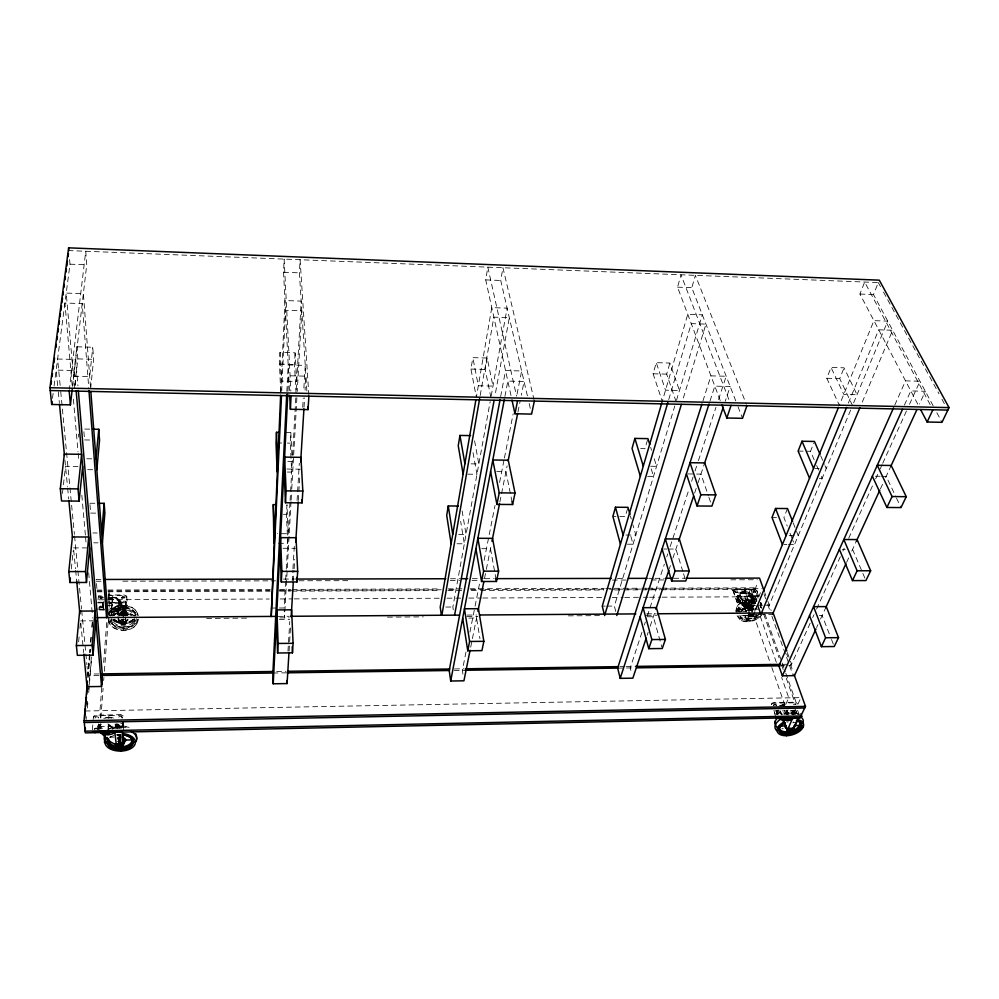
<?xml version="1.0" encoding="UTF-8"?>
<svg xmlns="http://www.w3.org/2000/svg" width="999" height="999" viewBox="0 0 999 999"><rect width="100%" height="100%" fill="white"/><g stroke="black" fill="none" stroke-linecap="round" stroke-linejoin="round"><path stroke-width="0.75" stroke-dasharray="5 3.75" d="M737.712 600.112C737.612 602.497 742.694 600.799 739.435 599.712C735.252 599.125 739.297 604.195 740.534 600.886M734.465 591.957C745.566 595.042 727.697 586.8 737.299 592.607M120.117 727.859L120.017 725.886L119.78 728.496M791.32 714.347L791.932 712.537L792.694 713.835M119.992 741.483L119.93 734.627M120.891 735.676L120.767 740.059M122.84 619.592L123.639 630.132L123.951 622.402L121.616 622.577L120.554 623.851L121.791 625.112L124.088 625.087L125.225 622.814L123.988 621.553L121.691 621.565L120.704 623.9A6.444 4.695 -5.2 0 0 122.278 624.138M123.651 615.746L122.84 605.569L122.565 613.311M125.062 610.277L125.062 610.976M771.478 704.557L771.977 703.209L773.75 702.634L794.505 702.235L797.402 703.496M280.669 391.383L279.495 364.123L280.02 352.372L295.105 352.784L296.715 381.468L281.281 381.094L280.02 352.372M289.46 390.584L283.554 272.252L284.128 259.103L290.859 391.121M280.744 392.894L284.965 300.549L301.186 301.111L296.154 391.458M281.706 391.096L285.452 310.289L301.798 310.826L297.252 391.471M286.863 391.408L288.174 364.96L305.244 365.397L303.746 390.234M758.89 595.966L734.577 596.64L758.89 595.966L756.955 590.509L754.982 589.435L734.864 589.46L732.966 590.247L737.362 602.26L756.143 602.634M287.937 391.308L288.723 375.749L305.931 376.173L305.07 390.147M732.966 590.247L737.137 602.834L758.703 603.184M278.471 543.294L287.712 543.319L286.451 514.335L286.963 504.732L288.236 533.728L277.397 533.678M291.009 458.379L290.259 443.144L290.834 432.567L282.23 432.417M296.054 393.231L294.48 364.51L295.105 352.784M306.868 390.971L299.4 272.852L300.1 259.728L308.803 394.617M285.589 581.505L284.116 607.991L270.891 608.066M285.677 579.944L286.189 570.604M286.276 569.043L289.997 502.06M290.085 500.499L292.52 456.88M292.607 455.332L295.804 397.689M291.046 501.573L284.503 617.869L284.166 609.402M291.134 500.012L291.658 490.709M291.745 489.16L293.581 456.593M293.669 455.044L296.903 397.664M108.229 619.605L108.966 621.253L110.864 621.241L111.438 619.717L112.45 619.967A10.789 6.881 1.9 0 0 122.665 626.111L124.538 626.098A10.789 6.881 1.9 0 0 133.903 619.817L134.79 619.555L135.165 621.053L137.05 621.041L137.999 619.392M134.99 616.121L135.539 614.61L138.099 615.197M134.828 620.204A11.726 7.48 1.9 0 1 124.625 627.035L122.602 627.047A11.726 7.48 1.9 0 1 111.488 620.367L111.401 619.068L111.401 621.54A11.738 7.468 1.9 0 0 122.527 628.221L124.55 628.196A11.738 7.468 1.9 0 0 134.753 621.366L134.79 619.555M123.339 730.606L123.726 722.976L120.692 723.651M287.974 651.086L289.76 621.59M292.195 581.218L292.857 570.354M292.944 568.793L294.455 543.956M297.078 500.474L299.325 463.211M302.709 407.317L303.271 398.002M289.086 650.973L289.56 643.206M289.648 641.658L290.697 624.575M293.369 581.106L294.031 570.242M294.118 568.681L294.693 559.365M298.314 500.374L299.737 477.085M304.021 407.217L304.595 397.914M120.105 741.995L120.554 734.852M120.33 742.332L120.867 733.766M117.208 728.421A8.816 6.818 -9.2 0 0 117.42 727.235L122.74 727.06L123.002 721.64M122.74 727.06L123.027 722.364M126.698 596.153C128.359 612.212 125.125 609.79 111.538 609.465L123.164 610.014L125.787 609.14L126.698 596.153L124.076 594.929L108.292 595.004M118.157 727.497L118.369 725.249M113.973 619.755L119.53 623.813A3.671 2.335 1.9 0 0 122.365 624.575L124.475 624.562A1.449 0.924 1.8 0 0 125.862 623.601L125.512 616.92M108.766 601.922L113.174 605.456L119.543 614.035A3.646 2.335 2 0 0 122.977 615.359L125.075 615.347A1.436 0.924 1.9 0 0 126.448 614.397L125.674 601.223L118.869 601.311L120.192 613.998A3.646 2.335 2 0 0 123.014 614.772L125.112 614.76A1.436 0.924 1.9 0 0 126.486 613.811M118.744 741.483L119.193 734.34M121.791 625.112L120.629 622.852L121.516 622.839L121.878 617.232M122.577 614.21A1.399 0.899 2 0 1 123.114 612.699A1.399 0.899 2 0 1 124.9 613.786A1.399 0.899 2 0 1 122.577 614.21L121.354 611.925L122.415 610.651L124.7 610.639L125.849 613.011L124.788 614.285L122.502 614.298L122.64 612.137L122.952 616.133M123.514 612.125L122.939 625.187L123.002 624.1M123.489 611.763L123.564 610.639L123.651 614.298M122.977 623.726L123.439 616.733M123.988 621.553L123.839 623.601L123.539 619.68M124.788 615.821L124.975 612.974L125.849 613.011L124.7 610.639M116.658 728.533A8.829 6.818 -9.1 0 0 117.133 727.372L117.295 724.874L117.345 726.061M124.088 625.087L125.225 622.814L124.338 622.814L124.7 617.22M124.788 614.285L125.924 611.9L125.037 611.9A1.399 0.899 2 0 1 122.702 612.325A1.399 0.899 2 0 1 123.239 610.826A1.399 0.899 2 0 1 125.025 611.912L124.912 611.675A1.261 0.812 2 0 1 122.815 612.062A1.261 0.812 2 0 1 123.289 610.714A1.261 0.812 2 0 1 124.9 611.688L122.415 611.5M125.125 610.302L125.662 602.11L126.448 614.397M108.641 600.137A8.142 5.869 -5.3 0 1 120.355 604.145L120.479 606.281L125.387 606.256L121.416 605.706M121.978 615.834L122.165 612.986L121.279 613.036L122.415 610.651M121.616 622.577L121.691 621.565M119.343 615.996L120.042 613.423M120.355 604.145L120.205 606.281A8.142 5.869 -5.3 0 1 110.452 611.138M107.979 729.57L108.379 723.9M108.766 718.293L108.966 715.484M108.342 729.145L108.729 723.601M111.576 610.089L112.65 595.591M135.09 615.609L135.015 614.31A11.688 7.48 1.9 0 0 123.976 607.529L121.928 607.542A11.688 7.48 1.9 0 0 111.738 614.46L111.651 615.621A11.701 7.48 1.9 0 1 121.853 608.703L123.901 608.691A11.701 7.48 1.9 0 1 134.952 615.459M98.751 726.56L98.913 729.17A9.878 7.63 -9.2 0 1 98.864 727.821M101.761 687.387L99.975 710.726L100.612 717.944M103.659 662.499L106.98 618.943M108.641 597.165L109.116 590.946L109.191 607.517M99.8 726.535L99.962 728.995A8.816 6.818 -9.2 0 1 99.912 727.809L98.876 727.771A9.878 7.63 -9.2 0 1 100.487 723.838M100.862 717.831L103.084 688.311M103.671 680.544L103.908 677.434M104.383 671.216L108.479 616.833M109.066 609.065L108.604 615.284L111.788 615.109M103.322 606.543L103.222 605.257A9.116 6.568 -5.3 0 1 103.446 604.108M92.47 729.857L92.857 723.613M93.194 719.417L93.631 716.171L95.592 715.209L121.316 714.647C124.838 715.334 124.95 716.907 121.366 715.247L96.528 715.734L93.481 717.232M98.077 599.887L98.464 595.891L101.099 595.029M86.114 719.667L86.376 716.595M87.375 704.807L87.675 701.236M88.674 689.298L91.433 656.668M87.413 708.079L87.937 701.872M88.711 692.582L91.721 656.93M89.498 654.258L87.787 674.088L98.714 673.938M89.623 652.734L89.885 649.687M90.534 642.057L91.196 634.427M91.846 626.798L92.632 617.657M87.8 677.297L90.197 649.338M90.809 642.107L91.209 637.524M92.058 627.609L92.645 620.754M88.099 677.497L90.097 654.07M90.222 652.659L90.497 649.462M125.699 601.273L125.075 611.263L125.862 623.601M78.634 641.857L79.196 635.876M79.895 628.396L80.444 622.402M71.304 568.955L73.164 550.886M90.634 388.686L93.631 359.315L92.757 347.24L76.861 346.803L73.427 376.186L89.698 376.561L92.757 347.24M62.425 493.444L65.534 466.321L77.997 466.471M74.838 385.227L77.86 358.903L76.861 346.803M72.577 386.388L86.726 264.81L85.739 251.261L69.356 389.41M138.174 619.168C137.313 633.978 110.065 633.928 108.229 619.83M52.472 398.314L53.284 392.145M54.083 385.976L69.992 264.186L69.493 258.142M751.673 602.921L751.797 602.047C750.811 593.618 756.093 608.354 752.884 605.194A12.75 7.742 -17.2 0 0 739.884 611.425M108.629 717.794L110.789 717.282L114.011 718.194M118.931 727.422L119.068 724.612M116.296 723.85L116.159 724.812A8.029 6.194 -9.1 0 1 114.286 727.809M117.12 724.075L116.958 725.137A8.841 6.818 -9.1 0 1 114.91 728.433M117.432 724.2A4.096 2.398 0.5 0 1 119.118 726.136L97.927 726.573L98.214 724.562M491.158 396.116L507.13 308.142L491.77 307.617L476.348 397.227L470.941 369.068L472.839 357.654L487.187 358.042L492.969 386.101L478.321 385.764L472.839 357.654M510.988 395.504L485.714 279.895L487.824 267.145L516.558 396.153M112.338 597.589L111.538 612.474A9.853 7.105 -5.3 0 1 109.84 612.35M480.194 395.504L493.856 317.145L509.328 317.645L494.942 395.854M490.896 397.54L485.189 369.443L487.187 358.042M527.397 395.879L500.736 280.469L502.959 267.744L533.99 399.563M745.217 615.834L747.152 621.79L748.8 614.71M453.271 609.765L452.859 607.005L490.159 401.635M123.214 606.106C127.273 608.204 117.894 608.104 122.253 606.118M500.649 396.578L505.531 370.554L521.653 370.979L516.808 395.417M504.92 396.403L507.842 381.094L524.075 381.493L521.316 395.229M465.996 651.997L462.362 670.329L463.261 676.311M469.93 632.142L474.762 607.704M475.074 606.181L479.607 583.266M484.14 560.364L495.029 505.382M499.575 482.467L504.108 459.552M504.408 458.029L513.186 413.736M470.691 647.215L477.135 615.134M484.503 578.483L486.026 570.854M486.338 569.33L491.371 544.255M499.837 502.135L507.105 465.959M517.944 412.038L520.092 401.348M776.673 705.594C776.822 703.796 773.201 703.608 773.363 705.594M747.015 605.569C745.641 602.035 751.061 606.068 746.553 605.194M749.437 612.025C747.689 617.207 755.044 618.681 752.547 614.822C751.648 616.67 749.213 618.606 749.125 614.472L772.539 614.41M748.064 615.646A3.209 1.948 -17.2 0 0 749.675 616.233L751.96 616.233A5.844 4.021 21.7 0 0 753.234 615.983L749.088 603.871L747.152 603.883L745.716 605.057L746.565 607.255L748.501 607.242L749.937 606.056L748.588 604.283L748.538 605.032M108.729 613.948C112.675 601.835 135.664 602.709 138.137 615.409M756.743 601.66L755.968 600.699L756.792 599.625M756.231 600.012L756.805 601.011M755.719 592.532C755.731 590.122 750.861 591.932 754.008 592.919C758.129 593.518 754.17 588.461 752.909 591.758M753.196 591.083L753.883 592.257L755.943 591.97M740.309 601.46L739.397 600.312L737.487 600.674M734.715 591.258L735.626 592.395L737.524 592.032M676.523 400.249L702.322 314.797L687.762 314.31L662.262 401.336L653.109 373.776L656.243 362.674L669.892 363.049L679.47 390.522L665.534 390.184L656.243 362.674M720.242 400.562L677.534 287.15L681.018 274.787L729.432 401.011M627.572 508.641L625.287 516.495L617.532 516.446M647.502 440.072L645.004 448.688L640.684 448.613M676.111 401.648L666.67 374.126L669.892 363.049M735.764 400.899L691.795 287.687L695.391 275.349L746.353 404.258M668.731 399.6L691.271 323.626L705.943 324.113L682.742 399.937M615.759 611.463L614.373 606.068L674.812 405.919M702.896 401.074L710.938 375.861L726.186 376.248L717.906 401.423M710.014 400.974L714.822 386.138L730.169 386.513L725.237 401.323M641.92 632.404L630.232 667.931L631.73 673.776M644.355 624.999L645.329 622.04M647.277 616.108L664.323 564.285M666.758 556.893L667.732 553.921M670.167 546.528L689.173 488.773M691.608 481.368L693.069 476.935M695.017 471.004L697.939 462.125M698.426 460.639L715.958 407.342M647.177 635.227L648.164 632.267M650.137 626.348L656.393 607.617M669.405 568.606L670.391 565.646M672.864 558.254L678.821 540.409M694.605 493.106L697.564 484.228M698.064 482.742L704.208 464.31M754.033 602.01C756.967 592.969 741.058 586.962 737.362 595.779M127.085 620.391C126.486 624.612 117.395 622.252 119.143 619.892A4.021 2.56 1.9 0 0 122.952 622.19M737.562 597.015L738.024 595.829M738.373 597.327L738.835 596.141M738.011 598.838L737.574 600.124A8.229 5.632 21.3 0 0 740.696 603.995L744.005 606.58M738.835 598.838L738.398 600.112A7.355 5.02 21.3 0 0 741.183 603.583L744.13 606.905M853.621 402.897L887.736 321.129L873.913 320.654L839.347 405.257L826.785 378.271L831.043 367.457L844.055 367.819L857.042 394.717L843.78 394.405L831.043 367.457M917.744 404.133L859.939 294.043L864.659 282.043L930.706 405.631M736.575 611.4L737.187 609.852A13.574 8.267 -17.3 0 1 752.022 601.66L754.245 601.648A13.574 8.267 -17.3 0 1 756.33 601.91M740.197 612.187L740.446 611.575A10.589 6.444 -17.3 0 1 752.022 605.207L754.982 605.169M748.988 610.751C745.654 605.894 748.176 599.363 750.099 610.364M758.066 598.176L754.982 589.435L757.791 582.442M787.499 508.541L783.89 517.494L787.237 526.073M814.185 459.827L810.514 451.273L813.898 442.869M852.522 405.544L839.722 378.609L844.055 367.819M933.153 405.831L873.501 294.555L878.308 282.58L68.869 250.587M750.286 606.368C748.988 602.946 746.715 608.104 747.801 610.614M756.293 599.787L754.919 595.991L750.274 607.33A1.299 0.799 -17.3 0 1 748.713 608.216L746.94 608.229A3.297 2.01 -17.3 0 1 744.617 606.992L749.025 595.242L754.919 595.179L756.493 599.3L752.147 599.8L752.097 597.839M126.461 622.414L127.135 619.605L128.109 619.53A4.958 3.159 1.9 0 1 123.789 622.427M748.663 610.464L754.919 595.179M749.188 611.313L753.408 601.885M662.125 597.19L758.778 596.74L760.426 592.694M757.017 605.369L752.996 615.209A1.311 0.799 -17.2 0 1 751.423 616.096L749.65 616.108A3.309 2.01 -17.2 0 1 748.101 615.796M750.349 616.271A2.897 1.761 -17.2 0 0 753.496 614.547L748.176 614.422M754.932 611.488L753.184 615.759A1.311 0.787 -17.2 0 1 751.61 616.645L749.837 616.658A3.309 2.01 -17.2 0 1 747.776 615.946L747.514 615.459M755.519 610.064L757.267 605.794M760.339 607.529L760.639 606.805A12.7 7.755 -17.3 0 0 760.202 602.759M848.351 403.121L878.708 329.795L892.631 330.244L861.7 403.446M850.636 410.077L769.23 605.169L763.423 605.207M894.767 405.094L905.531 380.869L919.967 381.243L909.053 405.294M904.42 405.094L910.801 390.921L925.349 391.271L919.48 404.008M810.152 623.201L790.896 665.646L778.858 665.821M812.724 617.544L814.01 614.71M816.583 609.053L840.334 556.693M842.906 551.036L844.192 548.214M848.688 538.299L873.089 484.54M875.661 478.871L879.507 470.392M880.156 468.968L882.08 464.722M882.716 463.311L906.48 410.964M775.773 717.257L773.875 710.326L775.162 714.148M776.91 710.564A8.966 6.419 25.8 0 0 777.222 712.961L776.71 714.235M816.608 627.534L817.906 624.712M820.516 619.055L826.248 606.593M846.565 562.462L849.162 556.805M851.772 551.136L857.092 539.572M880.419 488.886L883.016 483.229M885.626 477.572L891.195 465.484M777.809 710.801A8.004 5.732 25.8 0 0 778.096 712.936L777.597 714.21M785.689 704.495L788.773 697.839L781.655 677.472M785.926 714.472L788.311 709.377M793.343 704.345L796.041 704.295M792.232 714.085L794.217 709.877M794.38 710.626L792.407 714.784A8.004 5.732 25.9 0 0 790.221 710.526M792.294 710.252A8.966 6.419 25.8 0 1 793.069 711.413L793.393 713.161A8.966 6.419 25.9 0 1 793.718 714.422M797.851 704.258L800.374 698.938M786.35 714.46A11.801 6.506 -16.4 0 1 790.359 713.736L796.74 713.561L795.404 708.641M792.981 722.901L793.218 722.402A4.808 2.647 -16.4 0 0 793.318 721.902M751.273 603.995L751.772 603.321M98.327 596.89L101.149 595.641M756.006 600.574L756.73 600.174M771.49 704.145L773.501 703.196L794.242 702.796L797.14 704.045M103.446 601.922L102.447 605.357A3.796 2.435 2.6 0 1 103.721 603.346M732.742 590.809L734.64 590.022L754.045 589.959L756.73 591.071M761.413 615.484L756.693 619.305L748.139 621.803M748.538 596.103L749.337 596.316M748.738 604.82A2.885 1.761 -17.3 0 0 745.604 606.555L745.254 607.155A3.197 1.961 -17.3 0 0 747.215 609.04L747.727 609.04A3.197 1.961 -17.3 0 0 751.211 607.117L751.36 606.755A3.197 1.961 -17.3 0 0 749.412 604.857L746.066 606.081L746.815 606.081L749.962 617.132M746.465 605.057L745.716 605.057L746.216 606.231L748.151 606.218L749.587 605.044M749.15 615.059L750.599 613.873M797.077 714.297L799.125 714.16M752.884 605.194L751.285 610.476M746.565 615.596L746.241 615.821A12.7 7.755 -17.3 0 0 752.572 614.323M748.288 605.032L747.227 605.406M108.953 728.858L118.631 725.911L129.108 727.322M779.245 705.818L783.928 704.545M99.987 724.287L99.301 724.575A4.108 2.398 0.8 0 0 97.927 726.573M124.912 623.788L123.926 622.552M103.771 718.393L108.741 717.182L109.116 718.094M107.929 598.126L112.437 597.177M783.79 714.185L790.796 712.562A13.649 7.517 -16.4 0 0 783.828 714.223M125.15 623.813L125 623.863A6.444 4.695 -5.2 0 1 123.389 624.125M747.776 605.444L747.939 605.431A8.904 6.081 21.3 0 0 754.22 599.862L753.958 598.851L737.412 598.938L737.15 597.926A8.904 6.081 21.3 0 1 743.443 592.395A3.372 1.236 89.1 0 1 744.505 591.495L744.879 591.82A6.693 4.558 21.2 0 1 752.447 595.916L752.971 597.414A6.693 4.558 21.2 0 1 748.251 601.598L748.251 601.598A6.693 4.558 21.2 0 1 740.659 597.477L740.346 596.728L739.335 597.077A3.422 2.11 -17.3 0 0 737.399 598.938L737.836 599.937A8.904 6.081 21.3 0 0 747.939 605.444L748.114 605.444M781.181 705.556A9.69 6.943 25.8 0 1 782.667 705.394L783.016 705.381A9.69 6.943 25.8 0 1 784.59 705.494M748.139 601.598L748.351 602.634A3.384 1.249 89 0 1 747.939 605.431L743.293 592.395M743.618 592.395L743.456 592.407A8.904 6.081 21.3 0 1 753.521 597.852L753.958 598.851A3.422 2.098 -17.5 0 0 753.496 597.002L752.771 596.665M111.551 608.291L111.925 612.474A9.853 7.105 -5.3 0 0 121.866 606.356C123.202 601.086 117.383 596.615 112.537 597.302M120.792 734.552L118.481 734.715A13.187 7.642 0.2 0 0 116.221 734.989M121.191 735.676L120.592 735.689A3.434 2.01 0.3 0 1 117.47 734.277M121.229 736.213L120.554 736.226A3.821 2.223 0.3 0 1 117.333 735.014M110.202 737.2L113.961 737.112M793.094 722.652L797.015 722.564M121.129 739.06L120.38 739.085A4.333 2.522 0.3 0 1 117.645 738.411M121.241 740.047L120.305 740.072A5.345 3.109 0.2 0 1 117.67 739.572M773.613 710.888L793.843 710.913A3.671 2.035 -16.6 0 1 794.267 712.712L794.58 713.873M122.702 726.548L118.431 726.635A9.878 7.642 -9.2 0 1 118.194 728.034M790.733 712.624L795.291 712.724L798.975 713.935M796.965 713.086L793.381 713.111A8.966 6.419 25.9 0 0 792.057 710.739M85.24 711.001L800.998 697.614M276.598 671.44L285.964 671.303M454.495 668.943L463.848 668.806M619.892 666.62L624.575 666.558M626.136 666.533L633.94 666.42M782.18 664.335L788.423 664.248M98.851 675.499L87.937 675.649L87.05 666.345M272.889 673.026L286.663 672.827M454.22 670.441L465.134 670.279M617.657 668.119L635.027 667.869M121.853 624.1L124.151 624.088M124.625 611.75L121.354 611.925L122.577 613.186M134.266 615.896A14.111 8.979 1.8 0 0 123.676 612.125L121.204 612.137A14.111 8.979 1.8 0 0 111.089 616.046M124.937 613.199A1.399 0.899 2 0 1 122.615 613.623A1.399 0.899 2 0 1 123.152 612.162A1.399 0.899 2 0 1 124.937 613.249A1.399 0.899 2 0 1 122.615 613.673A1.399 0.899 2 0 1 123.152 612.112A1.399 0.899 2 0 1 124.937 613.199L121.541 613.311A11.738 7.468 1.9 0 0 114.373 615.546M758.166 609.228L752.384 608.953C752.334 605.382 743.443 604.957 745.616 608.99L740.034 609.34L738.273 607.667L736.513 607.729L737.424 612.075M131.019 615.434A11.738 7.468 1.9 0 0 123.589 613.299L121.453 613.361A12.213 7.767 1.8 0 0 113.998 615.684M278.371 616.371L289.298 616.296M467.232 615.072L476.598 615.009M646.728 613.836L656.093 613.773M206.581 618.418L247.128 618.131M279.857 617.906L289.223 617.844M387.437 617.145L423.301 616.883M466.958 616.583L477.872 616.495M568.294 615.859L599.475 615.634M646.253 615.309L657.167 615.234M80.594 620.916L92.845 620.816M279.37 619.467L289.56 619.392M468.843 618.081L476.548 618.019L479.97 638.761M647.477 616.783L653.346 616.733L661.837 647.077M819.342 615.521L822.14 615.509L830.943 638.061M112.325 619.917A14.048 8.991 1.9 0 0 122.815 623.601L125.25 623.588A14.048 8.991 1.9 0 0 135.227 619.755M99.238 599.8L107.143 599.762M108.704 599.75L269.268 599.013M280.182 598.95L292.657 598.901M294.218 598.888L439.198 598.226M446.99 598.189L461.026 598.114M468.818 598.089L481.281 598.026M482.842 598.014L602.884 597.464M612.237 597.414L623.151 597.365M624.712 597.365L641.857 597.277M643.418 597.277L648.089 597.252M649.65 597.252L660.564 597.19M738.036 598.888L738.848 598.876M752.896 597.814A8.242 5.632 21.3 0 0 739.747 593.906A8.242 5.632 21.3 0 0 743.268 603.995A8.242 5.632 21.3 0 0 753.633 599.899C754.133 598.451 751.71 598.339 752.784 599.8A7.355 5.02 21.3 0 1 743.531 603.446A7.355 5.02 21.3 0 1 740.396 594.442A7.355 5.02 21.3 0 1 752.135 597.926M97.777 602.26L103.496 602.235M109.216 602.21L126.361 602.734L109.253 602.822M756.493 599.3L753.171 599.363M97.827 602.872L103.546 602.847M106.194 602.946L120.492 603.259A3.784 2.435 2.2 0 1 122.053 605.257L105.257 605.344M120.404 605.219L121.403 605.756M748.588 604.657L746.415 604.857L748.551 604.32M95.18 609.09L104.395 609.028M445.841 607.055L452.859 607.005M602.272 606.143L605.294 606.118M606.805 606.118L614.373 606.068M757.629 605.244L761.975 605.219M104.271 609.515L98.352 609.315M104.321 610.127L98.414 609.927M97.053 590.072L101.736 590.059M107.979 590.034L270.279 589.485M279.645 589.447L290.572 589.41M292.133 589.41L440.384 588.898M448.189 588.873L462.237 588.836M470.042 588.798L604.245 588.349M605.806 588.349L640.147 588.224M641.708 588.224L646.39 588.199M647.951 588.199L660.426 588.161M661.987 588.149L755.631 587.837L758.778 596.74M97.003 590.983L103.059 590.971M107.954 590.946L269.917 590.384M279.27 590.347L441.233 589.785M449.026 589.747L456.818 589.722M470.829 589.672L483.291 589.635M484.84 589.622L607.879 589.198M609.44 589.185L643.706 589.073M645.254 589.06L649.937 589.048M651.485 589.035L663.948 588.998M665.509 588.985L762.062 588.648M97.203 591.82L101.873 591.808M108.117 591.783L270.217 591.196M279.57 591.158L290.484 591.121M292.045 591.121L440.122 590.584M447.914 590.546L461.938 590.496M471.291 590.471L479.083 590.434M480.644 590.434L603.783 589.984M614.697 589.947L622.489 589.922M624.05 589.909L659.902 589.785M661.463 589.785L754.982 589.435M108.329 595.616L124.113 595.554L126.736 596.765M100.862 579.457L96.179 579.47L96.928 588.598M283.479 579.083L294.405 579.058M450.487 578.746L459.852 578.721M472.34 578.696L483.266 578.671M484.827 578.671L494.193 578.658M617.494 578.396L625.299 578.384M648.713 578.334L653.396 578.321M654.957 578.321L664.323 578.309M673.688 578.284L684.615 578.259M96.316 581.243L100.999 581.243M122.827 581.193L269.368 580.856M270.929 580.856L275.599 580.844M298.988 580.781L350.437 580.669M450.212 580.444L459.565 580.419M472.028 580.394L479.832 580.369M612.337 580.069L626.373 580.044M651.311 579.982L663.786 579.957M730.818 579.807L757.317 579.745M73.476 547.877L86.713 547.902M283.104 548.289L295.379 548.301M481.743 548.676L490.484 548.688L495.904 578.496M663.623 549.025L666.695 549.025M668.244 549.038L675.936 549.05L683.104 572.29M842.307 549.375L845.241 549.375M92.882 532.966L97.265 532.991M458.653 534.378L466.046 534.403L462.062 510.539M625.936 535.027L635.814 535.064L632.916 524.837M789.11 535.651L795.179 535.676M93.694 542.819L98.052 542.832M457.005 543.756L464.348 543.781L460.664 521.403M627.434 544.205L633.054 544.218L630.606 535.464M783.915 544.605L786.937 544.617M788.448 544.617L794.492 544.642L792.819 540.347M90.659 513.086L96.354 513.124M283.429 514.31L286.451 514.335M612.887 516.408L615.983 516.433M772.015 517.42L776.473 517.457M89.848 503.234L95.567 503.284M286.975 469.031L300.224 469.193M496.74 471.603L505.956 471.715L512 501.548M687.849 473.938L700.948 474.1L708.428 495.916M875.436 476.236L880.044 476.298M881.568 476.311L886.175 476.373L895.853 496.728M87.65 469.667L93.769 469.742M287.312 472.04L291.671 472.09L291.084 459.902M467.732 474.175L476.96 474.288L472.627 450.449M647.664 476.311L653.533 476.386L650.386 466.171M819.33 478.346L822.127 478.384L820.291 474.1M86.751 458.766L92.919 458.841M287.862 461.426L292.257 461.488M471.091 463.848L478.833 463.961L474.45 440.134M650.674 466.233L656.58 466.308L653.846 457.567M814.959 468.406L819.18 468.469M89.71 429.145L83.679 429.046L84.366 437.212M84.59 439.935L90.572 440.022M277.447 442.944L281.718 443.007M287.412 443.106L290.259 443.144M798.126 451.073L810.514 451.273M751.91 614.86L749.6 616.008A5.844 4.021 21.7 0 0 751.036 616.233M77.86 358.903L93.631 359.315M279.495 364.123L294.48 364.51M470.941 369.068L485.189 369.443M653.109 373.776L666.67 374.126M826.785 378.271L839.722 378.609M69.992 264.186L86.726 264.81M283.554 272.252L299.4 272.852M485.714 279.895L500.736 280.469M677.534 287.15L691.795 287.687M859.939 294.043L873.501 294.555M102.447 596.615C96.104 596.053 103.958 601.848 102.934 596.865M118.918 623.276L118.132 611.313L119.967 609.115A9.103 6.568 -5.3 0 0 120.417 602.522M749.325 595.204L751.073 596.266A8.229 5.619 21.3 0 1 753.171 602.297M748.413 615.746A2.897 1.761 -17.2 0 0 749.874 616.283L750.873 614.397A1.274 0.774 -17.2 0 0 749.924 615.521A1.274 0.774 -17.2 0 0 751.598 615.671A1.274 0.774 -17.2 0 0 752.172 614.447A9.728 5.932 -17.3 0 1 748.988 615.384M108.441 601.048L113.224 604.757L119.618 613.486M757.03 599.949C748.938 597.215 735.239 601.935 735.926 611.9M119.043 601.261L120.429 602.422M125.899 623.014A1.449 0.924 1.8 0 1 124.513 623.963L122.415 623.975A3.671 2.335 1.9 0 1 118.956 622.664L113.849 618.868M118.219 619.33L119.131 619.667M124.825 623.538L124.95 623.651A11.701 7.48 1.9 0 0 134.116 619.268M107.917 723.938L112.762 728.92M109.615 724.6L114.81 730.681M110.552 616.121L108.666 613.698M110.789 615.609L108.716 612.911M760.888 602.921L761.85 604.894M751.248 605.744L752.484 607.954M776.335 705.531L775.024 704.807L773.825 705.506M878.308 282.58L880.531 286.651M883.491 292.07L938.985 393.806M941.945 399.238L945.641 406.019M749.375 615.197L749.937 616.233M936.837 412.699L941.982 422.315M896.503 498.089L901.011 507.579M752.871 597.727L753.346 598.763M737.087 615.796L740.534 620.329L748.251 621.715A12.75 7.742 -17.2 0 0 761.163 615.559M820.654 455.719L824.375 464.273M824.987 465.709L826.235 468.556M793.93 710.489L794.854 714.435M816.633 465.534L819.692 472.677M852.572 549.388L862.287 572.065M862.899 573.488L865.933 580.569M752.534 613.861L753.034 615.022L751.585 616.208L751.897 617.12M777.06 714.235L776.273 711.912A9.69 6.943 25.8 0 1 776.211 710.626M740.571 596.428L739.859 595.766L738.798 596.565A7.355 5.02 21.3 0 0 738.373 600.024L737.562 600.074A8.229 5.619 21.3 0 1 738.036 596.153L739.61 595.004L741.058 597.652M793.144 522.827L795.966 529.97M796.528 531.393L798.226 535.689M780.169 710.764L780.719 712.137M790.022 533.216L792.257 538.923M831.493 639.472L834.252 646.515M740.771 596.84L741.608 599.075M745.316 609.939L746.166 612.175M738.011 406.705L742.519 418.319M780.469 711.4L781.318 713.698M741.395 598.438L742.22 600.661M744.705 608.354L745.541 610.589M781.143 713.136L781.867 715.034M742.082 600.212L742.869 602.36M744.055 606.643L744.854 608.816M742.806 602.11L744.28 606.043M744.193 605.881L744.705 606.967A3.297 2.01 -17.3 0 0 746.765 607.692L748.526 607.679A1.299 0.799 -17.3 0 0 750.099 606.793M787.337 652.497L789.972 659.815M790.496 661.276L791.545 664.21M764.759 592.682L765.796 595.604M767.894 601.435L771.116 610.451M786.688 653.908L787.749 656.867M790.346 664.11L792.956 671.403M764.085 594.318L765.696 598.826M767.731 604.52L769.854 610.439M771.902 616.171L792.731 674.475M760.776 602.397L761.887 605.569M764.884 614.035L781.643 661.463M782.155 662.936L785.276 671.753M785.788 673.226L797.227 705.581M760.114 603.995L761.65 608.366M763.698 614.185L779.095 657.854M781.655 665.134L783.204 669.492M786.275 678.234L795.504 704.432M797.564 710.252L800.124 717.532M795.241 709.315L796.74 713.561M755.694 603.246L750.611 588.698L747.377 596.79L752.984 612.999M760.276 616.346L776.56 662.911M792.282 713.611L792.319 713.711A11.801 6.506 -16.4 0 1 795.679 714.26M786.775 710.064L788.111 713.91M753.496 614.472L771.315 666.046M771.827 667.519L785.077 705.831M786.513 710.614L788.735 717.032M749.088 603.871L749.437 604.894M748.775 604.42L748.85 604.632A1.261 0.774 -17.3 0 1 746.952 605.656A1.261 0.774 -17.3 0 1 746.977 604.258A1.261 0.774 -17.3 0 1 748.813 604.62M749.188 605.606L751.847 613.336M784.565 710.389L785.426 712.886M748.151 606.218L748.501 607.242M747.152 603.883L747.514 604.907M746.79 606.455L749.013 612.899M708.928 497.365L711.413 504.645M746.216 606.231L746.565 607.255M745.529 609.989L745.204 607.517M738.511 610.889L738.873 611.95A10.577 6.456 -17.3 0 1 738.898 609.64L739.372 608.428A10.577 6.456 -17.3 0 1 750.923 602.047L752.659 602.047A10.577 6.456 -17.3 0 1 756.98 603.246M650.661 447.377L651.573 450.287M683.553 573.751L685.339 579.557M124.962 597.177C122.74 594.105 119.643 599.75 123.976 598.788C127.01 596.353 122.939 599.35 121.666 597.489M125 597.789L122.74 597.102L121.716 598.101M124.376 607.429C118.606 604.795 123.239 611.226 124.338 606.967M103.209 597.877L100.936 597.202L99.9 598.201M99.85 597.577L102.123 598.264L103.159 597.265M102.385 606.942C100.15 603.833 97.003 609.552 101.386 608.566C104.47 606.106 100.325 609.153 99.051 607.255M102.435 607.554L100.15 606.868L99.101 607.879M630.431 516.083L631.268 519.005M793.643 710.801L793.905 711.763A8.017 5.732 25.8 0 1 793.793 713.823M793.081 710.589L793.318 711.463A7.28 5.207 25.8 0 1 792.856 714.173M124.475 615.684A3.184 2.035 2 0 0 126.698 613.873L126.673 613.523A3.184 2.035 2 0 0 123.664 611.675A3.546 2.26 2 0 1 127.01 613.773L127.41 615.609M127.397 615.384C127.348 612.087 119.755 612.287 119.418 615.434A4.008 2.56 1.9 0 1 122.84 613.636M122.827 624.113A3.559 2.26 1.8 0 1 119.455 622.077L119.056 620.229M778.758 710.139L779.407 712.062A8.017 5.732 25.8 0 0 780.931 714.098M740.346 596.728L740.147 595.966A6.693 4.558 21.2 0 1 744.879 591.82M793.656 712.724L793.943 713.935M793.044 713.823L792.257 711.563A8.004 5.732 25.8 0 0 791.558 710.514M529.158 403.471L531.256 412.575M57.667 385.602L56.156 370.08L74.425 370.529L75.749 386.014M58.279 391.808L59.341 402.672M64.923 460.102L67.495 486.488M67.645 488.036L68.706 498.901M73.701 550.124L75.512 568.743M75.662 570.292L76.723 581.156M80.794 623.064L83.666 652.559M60.14 385.402L57.605 359.016L75.712 359.478L77.934 385.814M60.727 391.608L69.805 486.288M69.955 487.837L74.413 534.403M74.563 535.963L81.543 608.915M81.693 610.464L85.714 652.372M85.864 653.92L86.901 664.785M72.153 385.189L64.923 303.034L82.218 303.609L88.724 387.537M73.389 399.138L78.022 451.835M78.159 453.384L78.709 459.59M81.843 495.229L85.402 535.539M85.539 537.087L86.214 544.83M88.674 572.727L92.358 614.585M74.488 388.336L66.221 293.094L83.367 293.669L90.509 387.175M78.446 434.053L78.721 437.15M89.96 504.645L90.547 511.688M103.259 606.505L103.359 607.792M115.122 723.825L115.434 727.959M117.345 726.123L117.432 727.122A8.816 6.818 -9.2 0 0 117.058 724.787M109.216 618.905A14.111 8.979 1.8 0 0 108.903 620.466L109.028 622.027A14.111 8.979 1.8 0 0 122.39 630.044M115.859 724.55L116.096 727.497M111.389 615.459L111.289 614.098A12.163 7.78 1.9 0 1 121.89 606.905L124.013 606.893A12.163 7.78 1.9 0 1 135.502 613.935L135.577 615.297M118.394 726.098L118.431 726.573A9.878 7.63 -9.2 0 0 118.019 723.963M109.515 615.571L109.39 613.998A14.048 8.991 1.9 0 1 121.641 605.681M111.738 614.46L111.826 615.771M123.202 722.964L123.526 727.522M123.064 722.289L123.489 728.283M117.919 615.072L118.319 610.139A8.129 5.869 -5.3 0 0 118.844 602.572L118.232 602.235L118.993 613.448M118.019 616.47L118.406 622.065M97.927 727.609L97.939 727.859A10.677 8.254 -9.1 0 0 98.277 729.27M119.455 622.077L119.43 621.678A3.559 2.26 1.8 0 1 122.527 619.592L123.152 619.592A3.559 2.26 1.8 0 1 126.511 621.628L126.536 622.027A3.559 2.26 1.8 0 1 123.439 624.1M108.204 599.537A9.116 6.568 -5.3 0 1 121.316 604.02L121.354 604.57M127.01 613.773L127.035 614.173A3.546 2.26 2 0 1 126.099 615.571M127.123 619.38L127.148 619.83A4.021 2.56 1.9 0 1 123.651 622.19M125.125 610.826L125.412 615.396M102.447 606.206L102.46 606.455A9.853 7.105 -5.3 0 0 103.384 608.803M134.753 621.366L134.678 620.067A11.738 7.468 1.9 0 0 134.253 618.781M121.316 604.02L121.154 606.405A9.116 6.568 -5.3 0 1 110.24 611.838M290.834 432.567L292.108 458.441M102.435 605.107L102.46 606.455M100.375 724.175L100.387 725.137A8.029 6.194 -9.1 0 0 103.821 729.47M99.588 724.437L99.6 725.499A8.841 6.818 -9.1 0 0 102.198 729.57M97.914 726.323L97.939 727.859M786.75 721.615L787.037 722.102A3.434 1.898 -16.4 0 0 788.186 721.89M100.15 728.883A8.829 6.818 -9.1 0 1 100.512 724.175M116.97 723.838A8.829 6.818 -9.1 0 1 117.283 724.987M99.151 729.195A9.878 7.642 -9.1 0 1 99.55 723.913M99.9 727.597A8.816 6.818 -9.2 0 1 101.336 724.138M121.216 734.352A1.511 0.887 0.3 0 1 120.055 734.29M120.217 734.602A3.934 2.298 0.3 0 1 118.044 734.29A5.345 3.109 0.2 0 0 117.283 734.477M120.167 735.289A3.934 2.298 0.3 0 1 117.12 734.577M105.657 717.931A8.841 6.818 -9.1 0 1 113.299 718.306M113.274 728.621A8.029 6.194 -9.1 0 1 112.1 729.295M107.243 717.944A8.029 6.194 -9.1 0 1 111.626 718.156M98.139 725.286A10.677 8.254 -9.1 0 1 98.689 723.875M118.319 728.084A1.299 0.999 -8.8 0 1 119.331 727.697L120.355 727.684A1.299 0.999 -8.7 0 1 121.329 728.021M97.815 729.345A1.299 1.011 -9.8 0 0 96.628 728.171L95.592 728.196A1.299 1.011 -9.8 0 0 94.218 729.245M97.765 729.27A1.299 1.011 -9.8 0 0 96.691 728.783L95.654 728.808A1.299 1.011 -9.8 0 0 94.493 729.332M121.94 718.056A1.286 0.987 -8.3 0 0 121.066 716.433L120.042 716.458A1.286 0.987 -8.3 0 0 118.844 717.981A1.286 0.987 -8.3 0 1 120.092 717.057L121.116 717.045A1.286 0.987 -8.3 0 1 122.328 718.019M95.117 718.119A1.299 0.999 -9.3 0 1 96.478 716.92L97.502 716.895A1.299 0.987 -9.3 0 1 98.676 718.044A1.299 0.987 -9.3 0 0 97.565 717.507L96.528 717.519A1.299 0.987 -9.4 0 0 95.38 718.044M117.32 741.645A3.846 2.223 0.2 0 1 119.655 740.946L120.33 740.933A3.846 2.223 0.2 0 1 120.991 740.983M117.07 737.687A5.357 3.109 0.2 0 1 119.643 737.087L120.579 737.062A5.357 3.109 0.2 0 1 121.503 737.137M117.67 738.561A4.346 2.522 0.2 0 1 119.755 738.074L120.504 738.049A4.346 2.522 0.2 0 1 121.266 738.111M118.531 741.695A3.459 1.998 0.2 0 1 119.68 741.495L120.292 741.483A3.459 1.998 0.2 0 1 120.891 741.533M107.817 729.994A15.172 8.841 0.3 0 1 118.694 725.986M121.354 725.923A15.172 8.841 0.3 0 1 128.883 727.359M112.65 728.683A13.124 7.655 0.3 0 1 118.968 727.185M121.266 727.135A13.124 7.655 0.3 0 1 125.737 727.734M116.846 728.146A12.625 7.355 0.3 0 1 119.006 727.884L121.216 727.834A12.625 7.355 0.3 0 1 123.414 728.009M109.54 737.549A11.651 6.756 0.2 0 1 110.477 736.5M110.427 737.125A13.187 7.642 0.2 0 1 114.086 735.501M117.37 734.852A4.333 2.522 0.3 0 1 118.569 734.315M103.584 607.617A9.116 6.568 -5.3 0 1 103.209 605.357M103.684 608.903A9.103 6.568 -5.3 0 1 103.546 605.494M110.102 608.978A8.142 5.869 -5.2 0 0 120.055 604.033L120.18 602.222A8.142 5.869 -5.2 0 0 108.292 598.164M110.265 608.204A7.405 5.332 -5.2 0 0 119.318 603.708L119.43 602.06A7.405 5.332 -5.2 0 0 108.616 598.376M102.647 604.258A9.853 7.105 -5.3 0 1 103.933 601.91M107.655 599.25A9.853 7.105 -5.3 0 1 112.587 598.214L112.974 598.214A9.853 7.105 -5.3 0 1 122.015 604.158M114.036 615.396A10.789 6.881 1.9 0 1 121.766 612.412L123.651 612.399A10.789 6.881 1.9 0 1 131.743 615.272M113.212 615.396A11.726 7.48 1.9 0 1 121.616 612.15M123.664 612.137A11.726 7.48 1.9 0 1 132.467 615.272M124.838 630.032A14.111 8.979 1.8 0 0 137.088 621.828L137 620.254A14.111 8.979 1.8 0 0 136.501 618.718M111.314 620.229A11.738 7.468 1.9 0 1 111.576 618.943M111.089 619.218A12.213 7.767 1.8 0 0 110.814 620.554L110.914 621.915A12.213 7.767 1.8 0 0 122.477 628.858L124.588 628.833A12.213 7.767 1.8 0 0 135.202 621.728L135.127 620.379A12.213 7.767 1.8 0 0 134.678 619.043M123.589 613.349A12.213 7.767 1.8 0 1 131.319 615.559M137.85 620.292A15.022 9.59 1.9 0 1 125.162 627.384L122.565 627.409A15.022 9.59 1.9 0 1 108.916 620.491M108.541 615.521A15.022 9.59 1.9 0 1 121.304 608.291L123.938 608.279A15.022 9.59 1.9 0 1 137.575 615.334L137.375 613.823A14.048 8.991 1.9 0 0 124.101 605.669M123.376 624.163A3.209 2.035 1.8 0 0 126.161 622.29L126.149 621.927A3.209 2.035 1.8 0 0 123.114 620.092L122.552 620.104A3.209 2.035 1.8 0 0 119.768 621.977L119.793 622.327A3.209 2.035 1.8 0 0 122.827 624.163M133.242 619.368A10.764 6.881 1.9 0 1 124.713 623.351L122.852 623.364A10.764 6.881 1.9 0 1 113.786 619.505M112.562 616.008A10.764 6.881 1.9 0 1 121.94 609.652L123.826 609.64A10.764 6.881 1.9 0 1 134.003 615.871M122.827 623.613A11.701 7.48 1.9 0 1 112.987 619.43M121.104 615.609A3.546 2.26 2 0 1 119.992 614.21L119.967 613.811A3.546 2.26 2 0 1 123.052 611.725M123.539 613.636A4.008 2.56 1.9 0 1 127.185 615.509M133.242 619.243A11.688 7.48 1.9 0 1 124.925 622.439M114.161 619.38A11.688 7.48 1.9 0 0 122.902 622.452L125.012 622.389A12.163 7.78 1.9 0 0 132.355 620.117M122.902 622.414A12.163 7.78 1.9 0 1 113.824 619.218M125.612 619.392A4.958 3.159 1.9 0 1 123.976 619.68L123.114 619.692A4.958 3.159 1.9 0 1 121.428 619.417M118.494 615.746A4.958 3.159 1.9 0 1 122.702 613.374M123.564 613.374A4.958 3.159 1.9 0 1 128.059 615.684M122.303 615.571A3.184 2.035 2 0 1 120.367 613.91L120.342 613.561A3.184 2.035 2 0 1 123.114 611.688M122.927 622.439A4.958 3.159 1.9 0 1 118.232 619.605M752.16 614.397A1.274 0.774 -17.2 0 1 751.673 615.571A1.274 0.774 -17.2 0 1 749.987 615.584A1.274 0.774 -17.2 0 1 750.474 614.41M749.262 596.515A7.355 5.02 21.3 0 1 751.66 603.433M752.085 614.447A1.274 0.774 -17.2 0 1 750.549 615.284A1.274 0.774 -17.2 0 1 749.7 614.46M748.888 604.832A1.274 0.774 -17.3 0 1 747.027 605.856A1.274 0.774 -17.3 0 1 747.052 604.47A1.274 0.774 -17.3 0 1 748.888 604.832A3.197 1.961 -17.3 0 0 745.404 606.793M757.117 614.422A9.74 5.932 -17.3 0 1 748.214 618.106L746.628 618.119A9.74 5.932 -17.3 0 1 741.046 615.496M754.844 605.619A9.74 5.932 -17.3 0 0 753.346 605.431L751.76 605.444A9.74 5.932 -17.3 0 0 741.108 611.313L745.903 611.575A4.483 2.735 -17.3 0 1 750.786 608.891L751.523 608.878A4.483 2.735 -17.3 0 1 754.282 610.539M758.903 613.836A10.589 6.444 -17.3 0 1 748.164 618.968L746.453 618.98A10.589 6.444 -17.3 0 1 740.384 616.133A10.602 6.444 -17.3 0 0 746.815 620.042L748.526 620.029A10.602 6.444 -17.3 0 0 759.277 614.897M753.758 605.194A10.589 6.444 -17.3 0 1 755.381 605.394M746.191 621.728A12.75 7.742 -17.2 0 1 738.174 615.734M760.202 606.618A12.75 7.742 -17.2 0 1 761.4 607.542M759.49 614.198A13.574 8.267 -17.3 0 1 747.09 619.305L744.892 619.33A13.574 8.267 -17.3 0 1 737.125 615.684M761.088 604.195A13.574 8.267 -17.3 0 1 762.025 605.382M750.674 614.435A4.483 2.735 -17.3 0 1 749.163 614.71M750.037 614.397A3.634 2.21 -17.3 0 1 749.425 614.472M747.851 610.776A3.634 2.21 -17.3 0 1 750.749 609.752L751.335 609.752A3.634 2.21 -17.3 0 1 753.421 610.739M758.641 616.458A11.026 6.706 -17.2 0 1 748.563 620.616L746.777 620.629A11.026 6.706 -17.2 0 1 739.847 615.434M741.333 611.7A11.026 6.706 -17.2 0 1 752.572 606.306L754.382 606.293A11.026 6.706 -17.2 0 1 756.068 606.505M741.57 611.45A10.602 6.444 -17.3 0 1 752.384 606.268L754.12 606.256A10.602 6.444 -17.3 0 1 755.744 606.455M739.784 612.025A9.728 5.932 -17.3 0 1 739.809 609.902L740.259 608.791A9.728 5.932 -17.3 0 1 750.886 602.921L752.472 602.909A9.728 5.932 -17.3 0 1 755.306 603.471M753.995 613.798A10.577 6.456 -17.3 0 1 747.09 615.821L744.193 615.834A12.7 7.755 -17.3 0 1 742.257 615.596M745.379 615.834A10.577 6.456 -17.3 0 1 743.768 615.634M750.249 606.605A3.621 2.21 -17.3 0 1 752.459 608.741L752.297 609.153A3.621 2.21 -17.3 0 1 750.724 610.626M746.703 611.126A3.621 2.21 -17.3 0 1 745.541 609.203L745.704 608.791A3.621 2.21 -17.3 0 1 749.662 606.605M752.397 610.501A4.471 2.735 -17.3 0 0 753.171 609.515L753.383 609.003A4.471 2.735 -17.3 0 0 750.649 606.356L749.924 606.368A4.471 2.735 -17.3 0 0 745.042 609.053L744.829 609.565A4.471 2.735 -17.3 0 0 746.278 611.95M736.912 612.412A12.7 7.755 -17.3 0 1 736.4 608.391L736.962 606.942A12.7 7.755 -17.3 0 1 750.836 599.275L752.921 599.263A12.7 7.755 -17.3 0 1 756.618 599.999M738.96 611.925A10.564 6.456 -17.3 0 1 738.536 608.578L739.023 607.367A10.564 6.456 -17.3 0 1 750.561 600.986L752.297 600.986A10.564 6.456 -17.3 0 1 756.618 602.197M738.473 611.763A10.989 6.718 -17.3 0 1 738.024 608.291L738.523 607.03A10.989 6.718 -17.3 0 1 750.524 600.399L752.334 600.387A10.989 6.718 -17.3 0 1 756.83 601.648M749.213 604.82A2.885 1.761 -17.3 0 1 750.973 606.53L750.836 606.855A2.885 1.761 -17.3 0 1 747.702 608.578L747.227 608.578A2.885 1.761 -17.3 0 1 745.466 606.88M753.696 614.31A3.209 1.948 -17.2 0 1 750.199 616.233M778.608 714.123A8.004 5.732 25.8 0 1 778.134 713.036M777.796 714.273A8.966 6.419 25.8 0 1 777.259 713.061M777.484 710.976A8.004 5.732 25.9 0 0 777.559 714.11L776.698 714.173A8.954 6.419 25.9 0 1 776.598 710.626M792.956 710.289A9.69 6.943 25.8 0 1 793.768 711.55L794.267 712.712L776.573 713.074A3.671 2.048 -16.3 0 1 778.696 711.226L779.782 710.863L780.144 711.738A7.28 5.207 25.8 0 0 782.467 714.397M782.841 705.394A3.646 1.424 87 0 1 784.065 704.657L784.04 704.745A8.017 5.732 25.8 0 0 780.719 705.706M782.229 705.506A7.28 5.207 25.8 0 1 784.352 705.094M792.956 712.587A13.649 7.517 -16.4 0 1 798.463 713.91M783.291 728.82A10.452 5.757 -16.4 0 1 781.88 728.483M744.58 589.422L748.938 603.234L744.58 589.422M753.308 596.89L752.946 596.066A7.368 5.02 21.2 0 0 744.617 591.545A7.368 5.02 21.2 0 0 739.41 596.128L739.972 597.789A7.368 5.02 21.2 0 0 748.338 602.335A7.368 5.02 21.2 0 0 753.533 597.714L753.308 596.89M121.965 623.426A1.411 0.899 1.8 0 0 124.301 623.001A1.411 0.899 1.8 0 0 122.502 621.915A1.411 0.899 1.8 0 0 121.965 623.426M122.003 622.827A1.411 0.899 1.8 0 0 124.338 622.414A1.411 0.899 1.8 0 0 122.54 621.316A1.411 0.899 1.8 0 0 122.003 622.827M122.69 612.549A1.399 0.899 2 0 0 125.012 612.137A1.399 0.899 2 0 0 123.227 611.038A1.399 0.899 2 0 0 122.69 612.549M122.802 612.262A1.261 0.812 2 0 0 124.887 611.888A1.261 0.812 2 0 0 123.277 610.913A1.261 0.812 2 0 0 122.802 612.262M747.377 606.88A1.274 0.774 -17.3 0 0 749.238 605.856A1.274 0.774 -17.3 0 0 747.402 605.494A1.274 0.774 -17.3 0 0 747.377 606.88M747.539 607.367A1.274 0.774 -17.3 0 0 749.412 606.343A1.274 0.774 -17.3 0 0 747.577 605.981A1.274 0.774 -17.3 0 0 747.539 607.367"/><path stroke-width="1.5" d="M801.623 716.708L799.625 718.094L778.696 718.543L776.061 717.669M107.867 731.942L108.167 734.715A10.677 8.254 -9.1 0 0 115.097 732.492M122.44 731.93L123.252 745.004A1.561 0.899 0.1 0 1 121.766 745.966M276.336 504.657L273.301 504.632L273.863 543.281M279.358 432.367L276.486 432.317L276.024 442.919L277.123 471.915M280.632 395.292L271.154 616.545M271.266 616.408L281.493 395.754M286.713 394.518L272.889 673.026L273.214 683.791L287.075 683.566L288.986 652.522M273.214 683.791L287.774 394.418M277.597 652.996L278.097 643.468L276.935 609.914L291.608 609.827L293.082 643.306L292.47 652.822L277.597 652.996L276.448 619.48M281.318 581.992L281.88 571.378L280.569 537.649L296.029 537.699L297.69 571.366L297.003 581.955L281.318 581.992L280.032 548.276M285.477 502.734L286.101 490.846L284.628 457.117L300.949 457.342L302.834 491.008L302.073 502.872L285.477 502.734L284.028 468.993M308.903 396.166L308.042 409.615L290.397 409.265L291.096 395.779M291.171 616.808L293.269 582.654M295.741 542.295L298.214 501.923M300.674 461.788L303.933 408.778M118.744 743.081L117.682 745.579A6.981 5.457 -9.1 0 0 119.393 745.828L120.579 745.803A6.981 5.457 -9.1 0 0 122.328 745.466L121.229 743.031L118.744 743.081L117.595 744.355C116.821 747.727 123.227 747.652 122.565 744.243L121.229 743.031M121.341 746.678L122.565 744.243L121.603 744.267M118.856 746.74L118.931 745.566M83.829 654.108L87 686.7L101.536 686.475L102.385 675.449L78.322 390.459M106.806 617.682L107.467 609.015L90.847 391.533M101.998 684.278L102.348 679.607M93.032 655.144L92.158 645.391L95.067 611.013L79.633 611.101L76.374 645.566L77.373 655.332L93.032 655.144L95.904 620.804M101.661 533.004L104.171 503.346L98.439 503.296M85.402 728.059L85.152 731.168L800.886 715.946M102.41 542.844L104.883 513.174L104.171 503.346M793.993 674.313L805.481 706.38L800.124 717.532L85.327 732.879L84.078 720.766L87.475 681.181M84.628 718.194L85.452 708.541M85.639 706.38L86.426 697.152M86.651 694.567L87.475 684.839M86.476 582.467L85.489 571.578L88.711 537.012L72.415 536.95L68.794 571.603L69.918 582.504L86.476 582.467L89.648 547.902M95.991 458.891L98.751 429.295L92.72 429.195M96.828 469.78L99.55 440.172L98.751 429.295M120.929 750.811L120.842 746.865M69.918 582.504L70.38 577.984M79.121 501.111L78.022 488.886L81.618 454.32L64.348 454.083L60.302 488.723L61.563 500.974L79.121 501.111L82.667 466.533M920.628 409.627L927.134 422.015L941.982 422.315L949.05 407.617L879.282 280.157L68.631 247.839L49.95 387.712L51.673 404.483L70.43 404.857L72.215 389.473M51.673 404.483L52.073 401.398M51.061 384.378L51.461 381.306M52.085 376.685L52.485 373.614M53.109 369.006L53.509 365.921M53.921 362.849L54.533 358.241M55.969 347.477L56.381 344.393M56.993 339.785L57.405 336.713M58.017 332.093L58.429 329.021M59.041 324.4L59.453 321.328M60.065 316.72L60.477 313.636M60.877 310.564L61.501 305.956M61.901 302.872L62.525 298.264M62.925 295.192L63.337 292.108M63.948 287.5L64.361 284.428M64.972 279.807L65.385 276.735M65.996 272.115L66.409 269.043M66.821 265.971L67.433 261.351M68.044 256.743L68.456 253.671M458.416 506.043L448.264 505.956L446.715 515.359L451.123 543.743M470.579 435.614L459.952 435.439L458.241 445.766L463.111 474.125M475.911 399.762L440.222 607.08L441.396 615.372M441.858 615.222L479.657 398.576M454.595 615.134L494.093 400.449M500.074 399.637L449.213 670.516L450.699 681.018L463.936 680.806L470.079 650.262M450.699 681.018L504.333 399.463M467.757 650.786L469.617 641.47L464.46 608.778L478.434 608.691L483.866 641.321L481.918 650.624L467.757 650.786L462.687 618.131M481.555 581.505L483.616 571.166L477.884 538.299L492.557 538.349L498.613 571.153L496.441 581.468L481.555 581.505L475.911 548.663M496.915 504.408L499.225 492.857L492.807 459.99L508.266 460.202L515.034 493.007L512.612 504.52L496.915 504.408L490.609 471.528M534.353 401.074L531.605 414.098L514.972 413.761L517.582 400.711M477.897 611.363L483.878 581.543M491.97 541.308L499.537 503.658M508.129 460.901L517.632 413.561M630.019 514.622L627.959 507.33L615.471 507.23L612.887 516.408L620.416 544.18M649.75 444.455L647.926 438.636L634.877 438.411L632.042 448.489L640.334 476.223M661.9 402.609L602.272 606.143L604.283 614.248M604.62 615.596L667.844 402.585M616.795 615.521L681.38 404.395M701.947 404.046L617.657 668.119L620.204 678.358L632.854 678.171L646.191 638.199M620.204 678.358L709.053 403.946M656.068 608.578L668.918 570.092M678.796 540.484L693.618 496.066M704.482 463.499L723.251 407.242M648.763 648.676L651.847 639.572L643.081 607.692L656.393 607.617L665.409 639.435L662.25 648.513L648.763 648.676L640.122 616.833M671.653 581.043L675.062 570.966L665.346 538.923L679.295 538.973L689.298 570.953L685.789 581.006L671.653 581.043L662.075 549.025M697.052 505.981L700.848 494.755L690.022 462.712L704.682 462.912L715.821 494.892L711.912 506.093L697.052 505.981L686.4 473.926M746.927 405.706L742.519 418.319L726.822 418.007L731.093 405.357M792.582 521.403L787.499 508.541L775.549 508.454L772.015 517.42L782.404 544.605M820.029 454.295L814.46 441.458L801.997 441.246L798.126 451.073L809.527 478.234M838.498 407.33L757.629 605.244L760.876 614.497L846.565 407.442M772.539 614.41L859.877 407.754M893.493 407.942L778.858 665.821L782.367 675.824L794.467 675.636L815.958 628.958M782.367 675.824L902.497 409.34M825.723 607.729L845.903 563.873M856.33 541.233L879.769 490.309M890.833 466.258L916.882 409.665M821.39 646.665L825.586 637.762L813.548 606.668L826.248 606.593L838.523 637.637L834.252 646.515L821.39 646.665L809.527 615.596M852.484 580.606L857.117 570.779L843.818 539.522L857.092 539.572L870.653 570.754L865.933 580.569L852.484 580.606L839.385 549.363M886.912 507.467L892.057 496.553L877.284 465.297L891.195 465.484L906.243 496.69L901.011 507.579L886.912 507.467L872.364 476.198M927.134 422.015L932.904 409.752M786.25 725.898L786.051 726.298A3.909 2.148 -16.3 0 0 786.787 727.971M791.97 730.856A1.411 0.762 -16.3 0 1 791.433 730.931L789.535 730.981A3.559 1.948 -16.3 0 1 787.349 730.319L792.407 718.718M787.761 729.62L786.475 735.689L785.651 734.44M791.32 728.571C793.443 729.894 788.96 733.928 788.86 729.445L792.519 728.221C794.854 729.982 791.108 733.328 790.384 730.544M793.593 728.034L798.238 717.844M793.693 728.471L793.868 728.109A3.459 1.886 -16.3 0 0 793.78 727.122M792.894 729.282L790.808 729.32L789.372 730.544A6.356 4.57 26.4 0 0 790.908 730.781L791.907 730.756A6.356 4.57 26.4 0 0 793.256 730.456L792.519 728.221M115.809 731.705L114.873 733.054L116.421 745.316A3.959 2.285 0.2 0 0 119.493 746.016M123.576 743.406L124.638 740.484L125.674 740.059L131.918 739.909L133.317 742.032C138.037 743.169 136.95 735.863 135.702 733.728M105.307 735.227L104.433 742.357L107.055 742.632L108.729 740.434M775.311 721.078C773.351 723.313 778.658 731.493 779.208 726.261M121.965 731.206L93.469 731.817M122.015 731.817L120.305 732.13M121.166 744.193L118.669 744.255M799.887 717.532L801.885 716.57L800.986 713.611M793.968 717.482A9.69 6.943 25.8 0 1 788.211 720.454L787.861 720.466A9.69 6.943 25.8 0 1 780.132 717.781M107.954 734.702L107.742 734.727A10.677 8.254 -9.1 0 1 99.875 731.768M117.595 744.355L118.556 744.33M789.66 729.42L788.86 729.445L789.709 731.63M794.105 725.549L799.337 725.436L801.285 727.359L803.296 727.147L803.146 725.561M84.078 720.766L805.481 706.38M84.266 722.514L804.707 707.991M101.836 673.888L273.476 671.478M287.525 671.278L449.812 669.005M465.409 668.781L618.331 666.645M635.501 666.395L780.619 664.36M101.973 675.449L273.426 673.014M287.45 672.814L449.55 670.504M465.134 670.279L617.882 668.106M636.588 667.844L779.982 665.809M76.374 645.566L92.158 645.391M278.097 643.468L293.082 643.306M469.617 641.47L483.866 641.321M651.847 639.572L665.409 639.435M825.586 637.762L838.523 637.637M97.315 617.619L276.81 616.383M290.859 616.283L459.428 615.122M479.72 614.984L635.801 613.91M657.654 613.761L773.151 612.961L786.812 651.036M103.983 579.457L272.552 579.108M295.966 579.058L445.804 578.758M461.413 578.721L467.657 578.708M495.754 578.646L611.251 578.409M628.421 578.384L647.152 578.346M665.883 578.296L672.127 578.284M686.176 578.259L759.54 578.109L764.235 591.233M68.794 571.603L85.489 571.578M281.88 571.378L297.69 571.366M483.616 571.166L498.613 571.153M675.062 570.966L689.298 570.953M857.117 570.779L870.653 570.754M60.302 488.723L78.022 488.886M286.101 490.846L302.834 491.008M499.225 492.857L515.034 493.007M700.848 494.755L715.821 494.892M892.057 496.553L906.243 496.69M49.95 387.712L949.05 407.617M50.237 390.534L947.864 410.089M95.205 732.667L92.495 731.718M115.759 744.804L110.402 741.733L100.799 732.742A9.878 7.63 -9.2 0 1 99.888 731.668M778.958 717.981L777.447 717.757M781.792 719.055L783.441 720.641L785.863 726.96M115.21 743.518L115.809 744.08A3.959 2.285 0.2 0 0 118.406 745.266M101.91 732.417L102.672 733.154M106.943 737.587L108.604 739.26M103.521 733.753L105.357 735.739M787.087 729.857L785.539 726.048M801.997 441.246L813.548 468.394M786.001 727.172L786.862 729.195A3.559 1.948 -16.3 0 0 788.423 730.294M785.264 725.436L783.728 721.465L780.169 718.693A8.954 6.419 25.9 0 1 779.008 717.707M775.549 508.454L786.063 535.639M721.89 404.92L726.822 418.007M791.42 730.519L791.782 731.58M790.446 728.259L790.808 729.32M786.438 726.935L785.177 725.761L779.682 726.423A10.477 5.744 -16.3 0 0 785.863 731.867L787.549 731.83A10.477 5.744 -16.3 0 0 791.058 731.193M634.877 438.411L643.281 466.133M615.471 507.23L623.101 535.014M511.988 400.075L514.972 413.761M512 501.548L512.612 504.52M495.904 578.496L496.441 581.468M120.092 746.802L120.017 743.418M459.952 435.439L464.897 463.773M448.264 505.956L452.747 534.353M59.49 404.233L64.473 455.444M68.856 500.449L72.49 537.699M76.723 581.156L79.908 613.91M69.168 390.946L70.43 404.857M104.333 739.747L104.196 738.111A16.221 9.428 0.2 0 1 105.382 734.902M76.149 390.659L101.536 686.475M107.63 740.222L107.742 741.495A12.662 7.343 0.2 0 0 119.755 747.876L121.953 747.814A12.662 7.343 0.2 0 0 132.942 740.933L132.867 739.647M68.631 247.839L68.869 250.587M108.679 739.847L108.779 741.021A11.651 6.756 0.2 0 0 119.83 746.89L121.841 746.84A11.651 6.756 0.2 0 0 131.955 740.496L131.88 739.322A11.651 6.756 0.2 0 0 130.694 737.075M88.961 390.646L106.568 617.582M798.613 717.881L793.144 730.044A1.411 0.762 -16.3 0 1 792.906 730.381M793.681 726.773L793.78 728.283M307.842 406.506L308.042 409.615M136.601 739.035L136.501 737.387A16.221 9.428 0.2 0 0 131.456 731.63M301.898 499.812L302.073 502.872M289.698 395.254L290.397 409.265M296.79 577.372L297.003 581.955M292.207 646.74L292.47 652.822M286.963 680.506L287.075 683.566M276.486 432.317L277.61 461.288M273.301 504.632L274.3 533.666M122.427 732.08L123.302 744.305A1.561 0.899 0.1 0 1 122.402 745.179M109.753 733.94A9.878 7.642 -9.1 0 1 104.695 733.691M103.184 733.154A9.878 7.642 -9.1 0 1 100.687 731.48M118.731 743.83A1.523 0.887 0.2 0 1 120.792 743.456A1.523 0.887 0.2 0 1 121.441 744.655M136.214 740.646A16.221 9.428 0.2 0 1 135.352 742.207M122.49 744.929A3.846 2.223 0.2 0 0 123.988 743.268L123.963 742.881A3.846 2.223 0.2 0 0 122.228 741.283M118.094 745.029A3.846 2.223 0.2 0 1 117.557 744.792M124.326 741.545A4.346 2.522 0.2 0 0 124.65 740.696L124.625 740.259A4.346 2.522 0.2 0 0 122.652 738.448M123.976 741.932A4.346 2.522 0.2 0 1 123.514 742.282M123.589 742.644A5.357 3.109 0.2 0 0 125.687 740.321L125.649 739.784A5.357 3.109 0.2 0 0 122.402 737.299M107.28 737.537A15.247 8.829 0.2 0 0 104.945 741.907L105.07 743.456A15.247 8.829 0.2 0 0 119.543 751.086L122.178 751.023A15.247 8.829 0.2 0 0 135.389 742.756L135.302 741.221A15.247 8.829 0.2 0 0 123.539 733.666M131.568 737.212A12.662 7.343 0.2 0 1 132.405 738.398M107.817 740.309A12.675 7.343 0.2 0 0 107.542 741.583L107.642 742.856A12.675 7.343 0.2 0 0 119.68 749.225L121.866 749.175A12.675 7.343 0.2 0 0 132.867 742.282L132.792 741.008A12.675 7.343 0.2 0 0 123.002 734.727M107.979 739.372A13.187 7.642 0.2 0 0 107.005 741.97L107.118 743.306A13.187 7.642 0.2 0 0 119.63 749.912L121.915 749.862A13.187 7.642 0.2 0 0 133.354 742.694L133.267 741.37A13.187 7.642 0.2 0 0 123.089 734.839M122.24 745.079A3.459 1.998 0.2 0 0 123.589 743.581L123.564 743.231A3.459 1.998 0.2 0 0 122.477 742.007M118.282 745.167A3.459 1.998 0.2 0 1 117.395 744.692M792.931 729.42A1.399 0.762 -16.3 0 1 792.682 729.745M791.658 718.868A8.966 6.419 25.8 0 1 790.546 719.405M789.272 719.755A8.966 6.419 25.8 0 1 786.413 719.817M784.914 719.53A8.966 6.419 25.8 0 1 783.441 719.043M782.017 718.368A8.966 6.419 25.8 0 1 780.706 717.519M789.759 729.994A1.374 0.749 -16.3 0 1 790.309 728.833A1.374 0.749 -16.3 0 1 792.107 728.795M788.511 717.906A3.671 1.436 86.8 0 1 788.036 720.454M801.697 717.794A14.585 8.017 -16.4 0 1 802.996 723.139M776.685 730.556A14.585 8.017 -16.4 0 1 775.261 725.262L775.961 723.738A14.585 8.017 -16.4 0 1 780.356 719.417M792.644 729.482A3.459 1.886 -16.3 0 0 793.431 728.82A3.109 1.698 -16.3 0 1 792.544 729.657M788.798 730.369A3.459 1.886 -16.3 0 1 787.287 728.608M797.414 719.605A13.699 7.505 -16.3 0 1 803.333 726.61L802.647 728.034A13.699 7.505 -16.3 0 1 787.574 735.664L785.364 735.714A13.699 7.505 -16.3 0 1 777.284 728.621L777.946 727.185A13.699 7.505 -16.3 0 1 784.028 722.015M800.324 721.915A11.389 6.244 -16.3 0 1 800.586 725.187L800.012 726.373A11.389 6.244 -16.3 0 1 787.487 732.729L785.651 732.766A11.389 6.244 -16.3 0 1 778.933 726.847M798.651 721.066A10.477 5.744 -16.3 0 1 799.6 724.887L799.075 725.973A10.477 5.744 -16.3 0 1 792.781 730.619M797.639 720.966A11.401 6.244 -16.3 0 1 801.023 726.41L800.449 727.597A11.401 6.244 -16.3 0 1 787.911 733.953L786.076 734.003A11.401 6.244 -16.3 0 1 779.345 728.084M784.964 722.589A11.401 6.244 -16.3 0 0 779.907 726.897L779.033 728.483A11.851 6.494 -16.3 0 0 786.038 734.627L787.949 734.59A11.851 6.494 -16.3 0 0 800.986 727.971L801.585 726.748A11.851 6.494 -16.3 0 0 796.453 720.691M779.62 727.247A11.851 6.494 -16.3 0 1 784.877 722.776M786.525 728.296A4.82 2.647 -16.3 0 1 785.064 726.011L785.301 725.499A4.82 2.647 -16.3 0 1 785.664 725.012M788.661 730.356A3.109 1.698 -16.3 0 1 787.811 729.769M787.687 729.495A3.109 1.698 -16.3 0 1 787.724 728.883M788.436 727.934A3.109 1.698 -16.3 0 1 788.81 727.647M774.725 723.189A13.649 7.517 -16.4 0 1 774.987 721.79L775.649 720.366A13.649 7.517 -16.4 0 1 778.059 717.582"/></g></svg>
